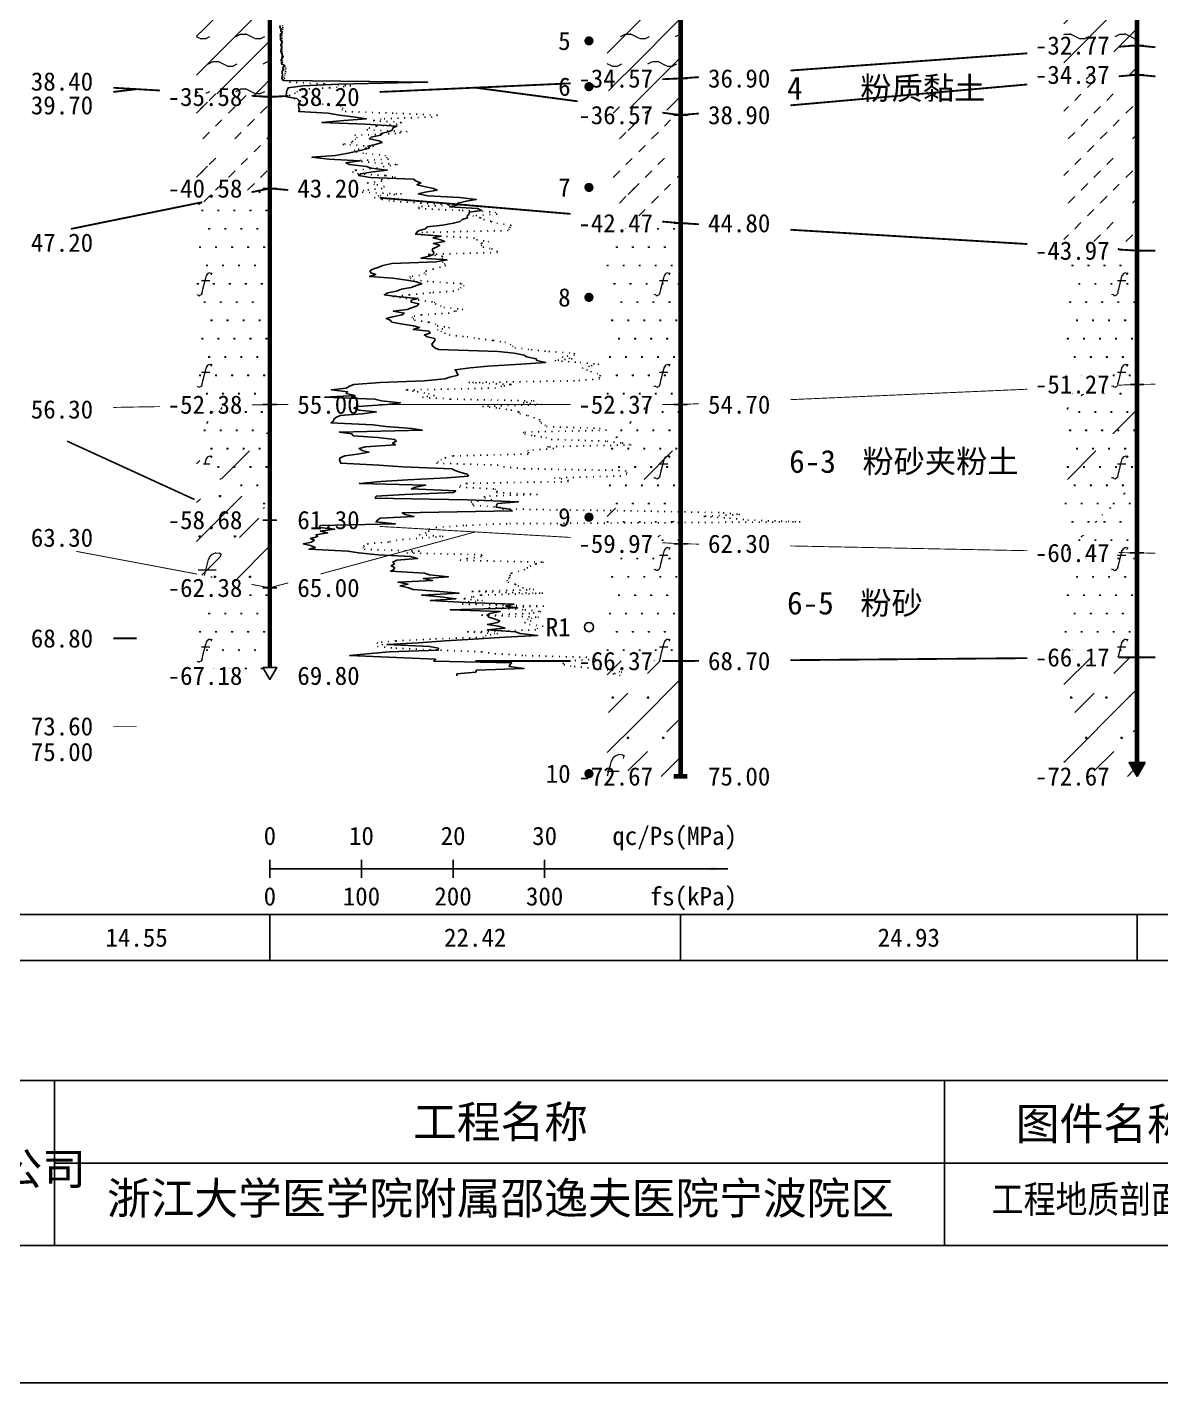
# Model space of a CAD drawing. Extents: x -37 to 3540, y -1485 to 297.
# Drawn here: x 335.5 to 459.3, y -594 to -446 of the extents above; entities that cross this region are included whole.
import ezdxf
from ezdxf.enums import TextEntityAlignment as Align

# ---------------------------------------------------------------- set-up
doc = ezdxf.new("R2010")
doc.units = 0
doc.linetypes.add('DOT', pattern=[6.35, 0, -6.35])
doc.layers.get('0').update_dxf_attribs({"linetype": 'CONTINUOUS'})
for name, color, linetype in [('CURVE', 200, 'CONTINUOUS'), ('FRAME', 7, 'CONTINUOUS'), ('HOLE', 41, 'CONTINUOUS'), ('RULER', 7, 'CONTINUOUS'), ('SAMPLE', 1, 'CONTINUOUS'), ('STRATUM', 241, 'CONTINUOUS')]:
    doc.layers.add(name, color=color, linetype=linetype)
doc.layers.add('HATCH', color=7, linetype='CONTINUOUS', lineweight=13)
doc.styles.add('ST', font='')
doc.styles.get('ST').set_extended_font_data('SimSun')
pattern_1 = [(45, (134.838, -594), (-2.12132, 2.12132), [10, 0]), (26.565, (135.912, -594.2536), (5.999823, 5.999812), [0.567, -12.849]), (0, (135.345, -594.2536), (0, 6), [0.567, -5.433]), (26.565, (133.2567, -594), (5.999823, 5.999812), [0.567, -12.849]), (0, (133.764, -593.7464), (0, 6), [0.567, -5.433]), (153.435, (135.345, -594.2536), (-5.999818, -5e-06), [1.134, -12.2826]), (26.565, (138.912, -591.2536), (5.999823, 5.999812), [0.567, -12.849]), (0, (138.345, -591.2536), (0, 6), [0.567, -5.433]), (26.565, (136.2567, -591), (5.999823, 5.999812), [0.567, -12.849]), (0, (136.764, -590.7464), (0, 6), [0.567, -5.433]), (153.435, (138.345, -591.2536), (-5.999818, -5e-06), [1.134, -12.2826])]
pattern_2 = [(45, (134.838, -594), (-6e-07, 6.99998), [0.9473, -8.9522]), (45, (136.238, -592.6), (-6e-07, 6.99998), [0.9869, -8.9126]), (45, (137.638, -591.2), (-6e-07, 6.99998), [1.06018, -8.83931]), (45, (139.038, -589.8), (-6e-07, 6.99998), [0.94918, -8.95032]), (45, (140.438, -588.4), (-6e-07, 6.99998), [1.0365, -8.863]), (45, (138.338, -594), (-6e-07, 6.99998), [1.01335, -8.88615]), (45, (139.738, -592.6), (-6e-07, 6.99998), [1.07896, -12.12037]), (45, (141.138, -591.2), (-6e-07, 6.99998), [0.99882, -8.90067]), (45, (135.538, -589.8), (-4e-07, 6.99998), [1.05533, -8.84416]), (45, (136.938, -588.4), (-4e-07, 6.99998), [1.0365, -8.863])]
pattern_3 = [(82.875, (134.0034, -595.206), (0.0003693, 10.0001764), [0.0893, -80.5337]), (143.13, (134.1044, -595.2818), (-29.999964, 20.000054), [0.12627, -49.87373]), (172.875, (134.2816, -595.304), (-70.0002457, 9.9996603), [0.17857, -80.44443]), (206.565, (134.46, -595.2147), (-9.999705, -9.999687), [0.19954, -22.16046]), (243.435, (134.5493, -595.0363), (9e-06, -9.999696), [0.19954, -22.16146]), (255.964, (134.6386, -594.679), (-0.0002, -9.999501), [0.36813, -40.86287]), (255.964, (134.9486, -593.439), (-0.0002, -9.999501), [1.27838, -39.95262]), (255.964, (135.017, -593.165), (-0.0002, -9.999501), [0.28235, -40.94865]), (216.87, (135.2073, -592.9108), (-9.999982, -10.000018), [0.12627, -49.87373]), (243.435, (135.1063, -592.9865), (9e-06, -9.999696), [0.19954, -22.16146]), (206.565, (135.386, -592.8215), (-9.999705, -9.999687), [0.19954, -22.16046]), (172.875, (135.563, -592.8437), (-70.0002457, 9.9996603), [0.17857, -80.44443]), (143.13, (135.664, -592.9194), (-29.999964, 20.000054), [0.12627, -49.87373]), (82.875, (135.6529, -593.008), (0.0003693, 10.0001764), [0.0893, -80.5337]), (0, (134.508, -593.66), (0, 10), [0.89286, -9.10714]), (0, (134.863, -594), (1, 2), [0, -1.75]), (0, (134.838, -593.975), (1, 2), [0, -1.75]), (0, (134.838, -594), (1, 2), [0, -1.75]), (0, (134.813, -594), (1, 2), [0, -1.75]), (0, (134.838, -594.025), (1, 2), [0, -1.75])]
pattern_4 = [(45, (134.838, -594), (-2e-06, 15.39996), [4.3383, -17.4406]), (45, (141.026, -587.777), (-2e-06, 15.39996), [4.3861, -17.3928]), (45, (145.986, -582.819), (-2e-06, 15.39996), [3.98994, -17.78894]), (26.565, (134.838, -586.3), (15.4, 15.4), [0.2123, -34.22315]), (36.8699, (136.378, -584.76), (15.4, 15.4), [0.43504, -76.56496]), (315, (142.538, -578.653), (15.39996, 3e-06), [0.0727, -21.7062]), (26.565, (142.538, -594), (15.4, 15.4), [0.31845, -34.117]), (26.565, (144.078, -592.46), (15.4, 15.4), [0.2316, -34.2038]), (90, (144.848, -591.69), (-15.4, -1e-06), [0.0633, -15.3367]), (26.565, (145.618, -590.92), (15.4, 15.4), [0.2002, -68.6707]), (36.8699, (147.158, -589.38), (15.4, 15.4), [0.2435, -76.7565]), (45, (148.698, -587.84), (-5e-07, 15.39996), [0.24005, -21.53884]), (315, (150.049, -586.195), (15.39996, 3e-06), [0.0727, -21.7062]), (36.8699, (137.918, -583.22), (15.4, 15.4), [0.2249, -76.7751]), (53.1301, (139.458, -581.68), (30.8, 46.2), [0.29564, -76.70436]), (53.1301, (140.998, -580.14), (30.8, 46.2), [0.27774, -76.72226])]
pattern_5 = [(45, (134.838, -594), (-4.24264, 4.24264), [10, 0]), (45, (135.899, -597.182), (-2.12132, 6.36396), [3, -3])]
pattern_6 = [(82.875, (133.0018, -596.6533), (0.000812, 22.000388), [0.1964, -177.1742]), (143.13, (133.224, -596.82), (-65.99992, 44.00012), [0.2778, -109.7222]), (172.875, (133.614, -596.8687), (-154.00054, 21.999253), [0.3929, -176.9777]), (206.565, (134.007, -596.672), (-21.99935, -21.9993), [0.439, -48.753]), (243.435, (134.203, -596.28), (2e-05, -21.99933), [0.439, -48.7552]), (255.964, (134.399, -595.494), (-0.00044, -21.9989), [0.8099, -89.8983]), (255.964, (135.0813, -592.7656), (-0.00044, -21.9989), [2.8124, -87.8958]), (255.964, (135.232, -592.163), (-0.00044, -21.9989), [0.6212, -90.087]), (216.87, (135.6506, -591.6037), (-21.99996, -22.00004), [0.2778, -109.7222]), (243.435, (135.428, -591.77), (2e-05, -21.99933), [0.439, -48.7552]), (206.565, (136.043, -591.407), (-21.99935, -21.9993), [0.439, -48.753]), (172.875, (136.433, -591.456), (-154.00054, 21.999253), [0.3929, -176.9777]), (143.13, (136.6553, -591.6228), (-65.99992, 44.00012), [0.2778, -109.7222]), (82.875, (136.631, -591.8177), (0.000812, 22.000388), [0.1964, -177.1742]), (0, (134.113, -593.252), (0, 22), [1.9643, -20.0357]), (0, (134.893, -594), (2.2, 4.4), [0, -3.85]), (0, (134.838, -593.945), (2.2, 4.4), [0, -3.85]), (0, (134.838, -594), (2.2, 4.4), [0, -3.85]), (0, (134.783, -594), (2.2, 4.4), [0, -3.85]), (0, (134.838, -594.055), (2.2, 4.4), [0, -3.85])]

# ---------------------------------------------------------------- blocks, each defined once
blk = doc.blocks.new('图签_A3长')
for p, q in [((0, 18), (-380, 18)), ((-320, 0), (-320, 18)), ((-222.82, 0), (-222.82, 18)), ((-320, 9), (0, 9)), ((-380, 0), (0, 0))]:
    blk.add_line(p, q)
at = {"style": 'ST'}
for s, p in [('工程名称', (-271.3, 13.5)), ('图件名称', (-205.49, 13.3))]:
    blk.add_text(s, height=3.5, dxfattribs=at).set_placement(p, align=Align.MIDDLE_CENTER)
for tag, p in [('01＿单位名称', (-349.98, 8.36)), ('02＿工程名称', (-271.3, 5.16)), ('04＿工程编号', (-176.51, 4.65)), ('05＿日期', (-35.59, 4.65)), ('06＿图号', (-11.16, 4.91))]:
    blk.add_attdef(tag, text='', height=3.5, dxfattribs=at).set_placement(p, align=Align.MIDDLE_CENTER)
at = {"style": 'ST', "width": 0.85}
blk.add_attdef('03＿图件名称', text='', height=3, dxfattribs=at).set_placement((-205.49, 5.05), align=Align.MIDDLE_CENTER)
blk = doc.blocks.new('Trigon')
blk.add_hatch(color=256).paths.add_polyline_path([(-0.87, 1.5), (0, 0), (0.87, 1.5)])
blk.add_lwpolyline([(0, 0), (0.87, 1.5), (-0.87, 1.5)], close=True)
blk = doc.blocks.new('Arrow')
for points in [[(-3.984779, 0.348623), (0, 0), (-3.189535, 0)], [(-3.189535, 0), (0, 0), (-3.984779, -0.348623)]]:
    blk.add_solid(points)
blk = doc.blocks.new('SampleSoilUndisturbed')
at = {"const_width": 0.5}
blk.add_lwpolyline([(-0.25, 0, 1), (0.25, 0, 1)], format="xyb", close=True, dxfattribs=at)
blk = doc.blocks.new('SampleSoilDisturbed')
blk.add_circle((0, 0), 0.5)

msp = doc.modelspace()

# ---------------------------------------------------------------- hatches: boundary and pattern name
at = {"layer": 'HATCH'}
h = msp.add_hatch(dxfattribs=at)
h.set_pattern_fill('YNNT', color=251, style=0)
h.set_pattern_definition(pattern_1)
h.paths.add_polyline_path([(456.66, -442.19), (448.66, -442.38), (448.66, -448.57), (456.66, -447.99)])
h.paths.add_polyline_path([(444.59, -449.48), (454.15, -449.48), (454.15, -446.54), (444.59, -446.54)], flags=9)
h.paths.add_polyline_path([(444.59, -443.68), (454.15, -443.68), (454.15, -440.74), (444.59, -440.74)], flags=9)
h = msp.add_hatch(dxfattribs=at)
h.set_pattern_fill('YNNT', color=251, style=0)
h.set_pattern_definition(pattern_1)
h.paths.add_polyline_path([(361.97, -444.4), (353.97, -442.18), (353.97, -453.14), (361.97, -453.6)])
h.paths.add_polyline_path([(349.9, -455.09), (359.46, -455.09), (359.46, -452.16), (349.9, -452.16)], flags=9)
h.paths.add_polyline_path([(349.9, -445.89), (359.46, -445.89), (359.46, -442.96), (349.9, -442.96)], flags=9)
h = msp.add_hatch(dxfattribs=at)
h.set_pattern_fill('YNNT', color=251, style=0)
h.set_pattern_definition(pattern_1)
h.paths.add_polyline_path([(406.81, -443.39), (398.81, -443.57), (398.81, -451.95), (406.81, -451.59)])
h.paths.add_polyline_path([(394.74, -453.08), (404.29, -453.08), (404.29, -450.15), (394.74, -450.15)], flags=9)
h.paths.add_polyline_path([(394.74, -444.88), (404.29, -444.88), (404.29, -441.95), (394.74, -441.95)], flags=9)
h = msp.add_hatch(dxfattribs=at)
h.set_pattern_fill('FZNT', color=32, style=0)
h.set_pattern_definition(pattern_5)
h.paths.add_polyline_path([(456.66, -447.99), (448.66, -448.57), (448.66, -451.89), (456.66, -451.19)])
h.paths.add_polyline_path([(444.59, -452.68), (454.15, -452.68), (454.15, -449.74), (444.59, -449.74)], flags=9)
h.paths.add_polyline_path([(444.59, -449.48), (454.15, -449.48), (454.15, -446.54), (444.59, -446.54)], flags=9)
h = msp.add_hatch(dxfattribs=at)
h.set_pattern_fill('NZFT', color=52, style=0)
h.set_pattern_definition(pattern_2)
h.paths.add_polyline_path([(456.66, -451.19), (448.66, -451.89), (448.66, -469.91), (456.66, -470.39)])
h.paths.add_polyline_path([(444.59, -471.88), (454.15, -471.88), (454.15, -468.94), (444.59, -468.94)], flags=9)
h.paths.add_polyline_path([(444.59, -452.68), (454.15, -452.68), (454.15, -449.74), (444.59, -449.74)], flags=9)
h = msp.add_hatch(dxfattribs=at)
h.set_pattern_fill('FZNT', color=32, style=0)
h.set_pattern_definition(pattern_5)
h.paths.add_polyline_path([(406.81, -451.59), (398.81, -451.95), (398.81, -454.52), (406.81, -455.59)])
h.paths.add_polyline_path([(394.74, -457.08), (404.29, -457.08), (404.29, -454.15), (394.74, -454.15)], flags=9)
h.paths.add_polyline_path([(394.74, -453.08), (404.29, -453.08), (404.29, -450.15), (394.74, -450.15)], flags=9)
h = msp.add_hatch(dxfattribs=at)
h.set_pattern_fill('NZFT', color=52, style=0)
h.set_pattern_definition(pattern_2)
h.paths.add_polyline_path([(361.97, -453.6), (353.97, -453.14), (353.97, -465.23), (361.97, -463.6)])
h.paths.add_polyline_path([(349.9, -465.09), (359.46, -465.09), (359.46, -462.16), (349.9, -462.16)], flags=9)
h.paths.add_polyline_path([(349.9, -455.09), (359.46, -455.09), (359.46, -452.16), (349.9, -452.16)], flags=9)
h = msp.add_hatch(dxfattribs=at)
h.set_pattern_fill('NZFT', color=52, style=0)
h.set_pattern_definition(pattern_2)
h.paths.add_polyline_path([(406.81, -455.59), (398.81, -454.52), (398.81, -466.72), (406.81, -467.39)])
h.paths.add_polyline_path([(394.74, -468.88), (404.29, -468.88), (404.29, -465.98), (394.74, -465.98)], flags=9)
h.paths.add_polyline_path([(394.74, -457.08), (404.29, -457.08), (404.29, -454.15), (394.74, -454.15)], flags=9)
h = msp.add_hatch(dxfattribs=at)
h.set_pattern_fill('FS', color=142, style=0)
h.set_pattern_definition(pattern_3)
h.paths.add_polyline_path([(361.97, -463.6), (353.97, -465.23), (353.97, -487.34), (361.97, -487.2)])
h.paths.add_polyline_path([(349.9, -488.69), (359.46, -488.69), (359.46, -485.76), (349.9, -485.76)], flags=9)
h.paths.add_polyline_path([(349.9, -465.09), (359.46, -465.09), (359.46, -462.16), (349.9, -462.16)], flags=9)
h = msp.add_hatch(dxfattribs=at)
h.set_pattern_fill('FS', color=142, style=0)
h.set_pattern_definition(pattern_3)
h.paths.add_polyline_path([(406.81, -467.39), (398.81, -466.72), (398.81, -487.19), (406.81, -487.19)])
h.paths.add_polyline_path([(394.74, -488.68), (404.29, -488.68), (404.29, -485.75), (394.74, -485.75)], flags=9)
h.paths.add_polyline_path([(394.74, -468.88), (404.29, -468.88), (404.29, -465.98), (394.74, -465.98)], flags=9)
h = msp.add_hatch(dxfattribs=at)
h.set_pattern_fill('FS', color=142, style=0)
h.set_pattern_definition(pattern_3)
h.paths.add_polyline_path([(456.66, -470.39), (448.66, -469.91), (448.66, -485.34), (456.66, -484.99)])
h.paths.add_polyline_path([(444.6, -486.47), (454.15, -486.47), (454.15, -483.56), (444.6, -483.56)], flags=9)
h.paths.add_polyline_path([(444.59, -471.88), (454.15, -471.88), (454.15, -468.94), (444.59, -468.94)], flags=9)
h = msp.add_hatch(dxfattribs=at)
h.set_pattern_fill('FS', color=142, style=0)
h.set_pattern_definition(pattern_3)
h.paths.add_polyline_path([(456.66, -484.99), (448.66, -485.34), (448.66, -503.23), (456.66, -503.39)])
h.paths.add_polyline_path([(444.59, -504.88), (454.15, -504.88), (454.15, -501.94), (444.59, -501.94)], flags=9)
h.paths.add_polyline_path([(444.6, -486.47), (454.15, -486.47), (454.15, -483.56), (444.6, -483.56)], flags=9)
h = msp.add_hatch(dxfattribs=at)
h.set_pattern_fill('SZFT', color=142, scale=2.2, style=0)
h.set_pattern_definition(pattern_4)
h.paths.add_polyline_path([(456.66, -484.99), (448.66, -485.34), (448.66, -503.23), (456.66, -503.39)])
h.paths.add_polyline_path([(444.59, -504.88), (454.15, -504.88), (454.15, -501.94), (444.59, -501.94)], flags=9)
h.paths.add_polyline_path([(444.6, -486.47), (454.15, -486.47), (454.15, -483.56), (444.6, -483.56)], flags=9)
h = msp.add_hatch(dxfattribs=at)
h.set_pattern_fill('FS', color=142, style=0)
h.set_pattern_definition(pattern_3)
h.paths.add_polyline_path([(361.97, -487.2), (353.97, -487.34), (353.97, -493.02), (354.69, -493.63), (361.97, -499.8)])
h.paths.add_polyline_path([(349.9, -488.69), (359.46, -488.69), (359.46, -485.76), (349.9, -485.76)], flags=9)
h = msp.add_hatch(dxfattribs=at)
h.set_pattern_fill('SZFT', color=142, scale=2.2, style=0)
h.set_pattern_definition(pattern_4)
h.paths.add_polyline_path([(361.97, -487.2), (353.97, -487.34), (353.97, -493.02), (354.69, -493.63), (361.97, -499.8)])
h.paths.add_polyline_path([(349.9, -488.69), (359.46, -488.69), (359.46, -485.76), (349.9, -485.76)], flags=9)
h = msp.add_hatch(dxfattribs=at)
h.set_pattern_fill('FS', color=142, style=0)
h.set_pattern_definition(pattern_3)
h.paths.add_polyline_path([(406.81, -487.19), (398.81, -487.19), (398.81, -501.93), (406.81, -502.39)])
h.paths.add_polyline_path([(394.74, -503.88), (404.29, -503.88), (404.29, -500.95), (394.74, -500.95)], flags=9)
h.paths.add_polyline_path([(394.74, -488.68), (404.29, -488.68), (404.29, -485.75), (394.74, -485.75)], flags=9)
h = msp.add_hatch(dxfattribs=at)
h.set_pattern_fill('SZFT', color=142, scale=2.2, style=0)
h.set_pattern_definition(pattern_4)
h.paths.add_polyline_path([(406.81, -487.19), (398.81, -487.19), (398.81, -501.93), (406.81, -502.39)])
h.paths.add_polyline_path([(394.74, -503.88), (404.29, -503.88), (404.29, -500.95), (394.74, -500.95)], flags=9)
h.paths.add_polyline_path([(394.74, -488.68), (404.29, -488.68), (404.29, -485.75), (394.74, -485.75)], flags=9)
h = msp.add_hatch(dxfattribs=at)
h.set_pattern_fill('FZNT', color=32, style=0)
h.set_pattern_definition(pattern_5)
h.paths.add_polyline_path([(361.97, -499.8), (354.69, -493.63), (353.97, -493.02), (353.97, -505.7), (361.97, -507.2)])
h.paths.add_polyline_path([(349.9, -508.69), (359.46, -508.69), (359.46, -505.76), (349.9, -505.76)], flags=9)
h.paths.add_polyline_path([(349.9, -501.29), (359.46, -501.29), (359.46, -498.36), (349.9, -498.36)], flags=9)
h = msp.add_hatch(dxfattribs=at)
h.set_pattern_fill('FS', color=32, scale=2.2, style=0)
h.set_pattern_definition(pattern_6)
h.paths.add_polyline_path([(361.97, -499.8), (354.69, -493.63), (353.97, -493.02), (353.97, -505.7), (361.97, -507.2)])
h.paths.add_polyline_path([(349.9, -508.69), (359.46, -508.69), (359.46, -505.76), (349.9, -505.76)], flags=9)
h.paths.add_polyline_path([(349.9, -501.29), (359.46, -501.29), (359.46, -498.36), (349.9, -498.36)], flags=9)
h = msp.add_hatch(dxfattribs=at)
h.set_pattern_fill('FS', color=142, style=0)
h.set_pattern_definition(pattern_3)
h.paths.add_polyline_path([(406.81, -502.39), (398.81, -501.93), (398.81, -515.19), (406.81, -515.19)])
h.paths.add_polyline_path([(394.74, -516.68), (404.29, -516.68), (404.29, -513.75), (394.74, -513.75)], flags=9)
h.paths.add_polyline_path([(394.74, -503.88), (404.29, -503.88), (404.29, -500.95), (394.74, -500.95)], flags=9)
h = msp.add_hatch(dxfattribs=at)
h.set_pattern_fill('FS', color=142, style=0)
h.set_pattern_definition(pattern_3)
h.paths.add_polyline_path([(456.66, -503.39), (448.66, -503.23), (448.66, -514.85), (456.66, -514.79)])
h.paths.add_polyline_path([(444.59, -516.28), (454.15, -516.28), (454.15, -513.34), (444.59, -513.34)], flags=9)
h.paths.add_polyline_path([(444.59, -504.88), (454.15, -504.88), (454.15, -501.94), (444.59, -501.94)], flags=9)
h = msp.add_hatch(dxfattribs=at)
h.set_pattern_fill('FS', color=142, style=0)
h.set_pattern_definition(pattern_3)
h.paths.add_polyline_path([(361.97, -507.2), (353.97, -505.7), (353.97, -517.2), (361.97, -517.2), (361.22, -515.9), (361.97, -515.9)])
h.paths.add_polyline_path([(349.9, -518.29), (359.46, -518.29), (359.46, -515.36), (349.9, -515.36)], flags=9)
h.paths.add_polyline_path([(349.9, -508.69), (359.46, -508.69), (359.46, -505.76), (349.9, -505.76)], flags=9)
h = msp.add_hatch(dxfattribs=at)
h.set_pattern_fill('FZNT', color=32, style=0)
h.set_pattern_definition(pattern_5)
h.paths.add_polyline_path([(456.66, -514.79), (448.66, -514.85), (448.66, -527.79), (456.66, -527.79), (455.8, -526.29), (456.66, -526.29)])
h.paths.add_polyline_path([(444.59, -529.28), (454.15, -529.28), (454.15, -526.34), (444.59, -526.34)], flags=9)
h.paths.add_polyline_path([(444.59, -516.28), (454.15, -516.28), (454.15, -513.34), (444.59, -513.34)], flags=9)
h = msp.add_hatch(dxfattribs=at)
h.set_pattern_fill('FS', color=32, scale=2.2, style=0)
h.set_pattern_definition(pattern_6)
h.paths.add_polyline_path([(456.66, -514.79), (448.66, -514.85), (448.66, -527.79), (456.66, -527.79), (455.8, -526.29), (456.66, -526.29)])
h.paths.add_polyline_path([(444.59, -529.28), (454.15, -529.28), (454.15, -526.34), (444.59, -526.34)], flags=9)
h.paths.add_polyline_path([(444.59, -516.28), (454.15, -516.28), (454.15, -513.34), (444.59, -513.34)], flags=9)
h = msp.add_hatch(dxfattribs=at)
h.set_pattern_fill('FZNT', color=32, style=0)
h.set_pattern_definition(pattern_5)
h.paths.add_polyline_path([(406.81, -515.19), (398.81, -515.19), (398.81, -527.79), (406.81, -527.79)])
h.paths.add_polyline_path([(394.74, -529.28), (404.29, -529.28), (404.29, -526.35), (394.74, -526.35)], flags=9)
h.paths.add_polyline_path([(394.74, -516.68), (404.29, -516.68), (404.29, -513.75), (394.74, -513.75)], flags=9)
h = msp.add_hatch(dxfattribs=at)
h.set_pattern_fill('FS', color=32, scale=2.2, style=0)
h.set_pattern_definition(pattern_6)
h.paths.add_polyline_path([(406.81, -515.19), (398.81, -515.19), (398.81, -527.79), (406.81, -527.79)])
h.paths.add_polyline_path([(394.74, -529.28), (404.29, -529.28), (404.29, -526.35), (394.74, -526.35)], flags=9)
h.paths.add_polyline_path([(394.74, -516.68), (404.29, -516.68), (404.29, -513.75), (394.74, -513.75)], flags=9)

# ---------------------------------------------------------------- linework, layer by layer
at = {"layer": 'CURVE', "color": 30, "linetype": 'Continuous'}
msp.add_lwpolyline([(363.08, -445.8), (363.07, -446), (363.19, -446.2), (363.15, -446.4), (363.3, -446.6), (363.11, -446.8), (363.14, -447), (363.12, -447.2), (363.14, -447.4), (363.34, -447.6), (363.2, -447.8), (363.16, -448), (363.29, -448.2), (363.22, -448.4), (363.16, -448.6), (363.24, -448.8), (363.32, -449), (363.43, -449.2), (363.28, -449.4), (363.22, -449.6), (363.25, -449.8), (363.25, -450), (363.64, -450.2), (363.36, -450.4), (363.46, -450.6), (363.31, -450.8), (363.32, -451), (363.34, -451.2), (363.32, -451.4), (363.27, -451.6), (363.42, -451.8), (379.19, -452), (369.45, -452.2), (365.58, -452.4), (363.98, -452.6), (363.88, -452.8), (363.78, -453), (363.8, -453.2), (363.75, -453.4), (363.77, -453.6), (364.91, -453.8), (365.15, -454), (365.24, -454.2), (365.11, -454.4), (365.11, -454.6), (365.13, -454.8), (365.21, -455), (365.12, -455.2), (368.34, -455.4), (369.56, -455.6), (371.04, -455.8), (372.52, -456), (370.03, -456.2), (367.66, -456.4), (372.41, -456.6), (375.84, -456.8), (375.4, -457), (375.37, -457.2), (375.03, -457.4), (374.14, -457.6), (374.06, -457.8), (373.02, -458), (372.84, -458.2), (373.92, -458.4), (374.24, -458.6), (373.48, -458.8), (372.67, -459), (372.84, -459.2), (372.12, -459.4), (371.22, -459.6), (370.33, -459.8), (369.13, -460), (366.57, -460.2), (368.39, -460.4), (371.76, -460.6), (370.27, -460.8), (370.67, -461), (372.51, -461.2), (373.03, -461.4), (374.78, -461.6), (373.22, -461.8), (371.9, -462), (371.66, -462.2), (372.91, -462.4), (377.67, -462.6), (377.95, -462.8), (378.46, -463), (378.02, -463.2), (378.82, -463.4), (379.84, -463.6), (380.22, -463.8), (378.91, -464), (378.18, -464.2), (379.2, -464.4), (382.66, -464.6), (384.51, -464.8), (383.4, -465), (382.48, -465.2), (382.5, -465.4), (381.6, -465.6), (384.64, -465.8), (385.08, -466), (383.72, -466.2), (383.73, -466.4), (383.53, -466.6), (383.56, -466.8), (382.98, -467), (382.73, -467.2), (382.02, -467.4), (380.83, -467.6), (379.16, -467.8), (378.96, -468), (378.28, -468.2), (377.97, -468.4), (378.03, -468.6), (380.67, -468.8), (379.78, -469), (380.64, -469.2), (381.05, -469.4), (379.8, -469.6), (380.52, -469.8), (380.18, -470), (379.71, -470.2), (379.71, -470.4), (379.87, -470.6), (379.83, -470.8), (379.33, -471), (378.46, -471.2), (381.31, -471.4), (380.12, -471.6), (375.27, -471.8), (374.3, -472), (373.87, -472.2), (373.23, -472.4), (372.89, -472.6), (373.01, -472.8), (373.53, -473), (372.86, -473.2), (375.41, -473.4), (376.93, -473.6), (377.99, -473.8), (378.56, -474), (377.99, -474.2), (377.4, -474.4), (376.35, -474.6), (375.79, -474.8), (374.85, -475), (374.45, -475.2), (375.81, -475.4), (378.16, -475.6), (377.39, -475.8), (377.39, -476), (378.25, -476.2), (378.05, -476.4), (377.53, -476.6), (376.95, -476.8), (375.45, -477), (376.64, -477.2), (376.41, -477.4), (375.35, -477.6), (374.68, -477.8), (375.11, -478), (375.3, -478.2), (376.28, -478.4), (377.66, -478.6), (378.32, -478.8), (377.63, -479), (379.34, -479.2), (379.46, -479.4), (378.85, -479.6), (379.15, -479.8), (379.97, -480), (379.99, -480.2), (379.82, -480.4), (379.67, -480.6), (379.74, -480.8), (379.97, -481), (380.39, -481.2), (386.89, -481.4), (388.63, -481.6), (389.72, -481.8), (389.99, -482), (391.05, -482.2), (391.12, -482.4), (392.08, -482.6), (389.38, -482.8), (385.78, -483), (383.83, -483.2), (382.19, -483.4), (382.34, -483.6), (382.42, -483.8), (382.52, -484), (381.63, -484.2), (381.08, -484.4), (378.82, -484.6), (374.01, -484.8), (371.15, -485), (370.66, -485.2), (370.3, -485.4), (368.69, -485.6), (370.47, -485.8), (370.29, -486), (371.28, -486.2), (367.97, -486.4), (373.44, -486.6), (374.16, -486.8), (376.2, -487), (374.78, -487.2), (371.58, -487.4), (371.14, -487.6), (371.7, -487.8), (373.59, -488), (372.03, -488.2), (369.66, -488.4), (369.18, -488.6), (368.97, -488.8), (368.92, -489), (368.63, -489.2), (373.21, -489.4), (374.63, -489.6), (377.47, -489.8), (378.62, -490), (369.56, -490.2), (370.91, -490.4), (371.07, -490.6), (373.75, -490.8), (375.6, -491), (375.77, -491.2), (375.36, -491.4), (375.67, -491.6), (372.4, -491.8), (371.72, -492), (372.06, -492.2), (372.79, -492.4), (371.53, -492.6), (370.17, -492.8), (369.64, -493), (369.56, -493.2), (369.65, -493.4), (369.71, -493.6), (373.87, -493.8), (376.46, -494), (381.83, -494.2), (382.21, -494.4), (382.83, -494.6), (383.5, -494.8), (383.65, -495), (381.28, -495.2), (377.04, -495.4), (374.09, -495.6), (371.74, -495.8), (378.98, -496), (377.87, -496.2), (377.42, -496.4), (382.26, -496.6), (382.03, -496.8), (376.72, -497), (373.59, -497.2), (373.46, -497.4), (383.52, -497.6), (389.1, -497.8), (386.82, -498), (386.72, -498.2), (386.69, -498.4), (388.15, -498.6), (388.43, -498.8), (376.43, -499), (376.74, -499.2), (377.7, -499.4), (374, -499.6), (373.72, -499.8), (373.56, -500), (375.66, -500.2), (367.47, -500.4), (367.39, -500.6), (369.06, -500.8), (367.48, -501), (368.29, -501.2), (367, -501.4), (367.19, -501.6), (366.4, -501.8), (366.82, -502), (366.51, -502.2), (365.62, -502.4), (366.41, -502.6), (366.93, -502.8), (366.25, -503), (370.49, -503.2), (371.63, -503.4), (373.78, -503.6), (377.32, -503.8), (378.09, -504), (375.83, -504.2), (375.39, -504.4), (375.59, -504.6), (375.23, -504.8), (375.58, -505), (375.5, -505.2), (375.15, -505.4), (378.85, -505.6), (379.4, -505.8), (381.46, -506), (378.74, -506.2), (379.73, -506.4), (375.96, -506.6), (377.06, -506.8), (376.19, -507), (377.09, -507.2), (377.62, -507.4), (380.53, -507.6), (382.63, -507.8), (378.55, -508), (380.6, -508.2), (382.29, -508.4), (379.5, -508.6), (383.32, -508.8), (388.63, -509), (387.7, -509.2), (389.01, -509.4), (381.67, -509.6), (387.12, -509.8), (386, -510), (385.67, -510.2), (385.87, -510.4), (386.47, -510.6), (387.07, -510.8), (386.83, -511), (385.73, -511.2), (386.95, -511.4), (387.63, -511.6), (385.72, -511.8), (388.78, -512), (389.3, -512.2), (391.2, -512.4), (387.63, -512.6), (384.19, -512.8), (381.11, -513), (378.19, -513.2), (374.77, -513.4), (379.4, -513.6), (380.37, -513.8), (380.35, -514), (375, -514.2), (372.6, -514.4), (370.69, -514.6), (375.78, -514.8), (380.06, -515), (379.86, -515.2), (388.36, -515.4), (388.18, -515.6), (388.1, -515.8), (389.7, -516), (384.52, -516.2), (384.44, -516.4), (382.39, -516.6), (382.39, -516.8)], dxfattribs=at)
at = {"layer": 'CURVE', "color": 100, "linetype": 'DOT', "ltscale": 0.1}
msp.add_lwpolyline([(363.35, -445.8), (363.38, -446), (363.39, -446.2), (363.3, -446.4), (363.27, -446.6), (363.28, -446.8), (363.26, -447), (363.27, -447.2), (363.3, -447.4), (363.28, -447.6), (363.26, -447.8), (363.27, -448), (363.28, -448.2), (363.28, -448.4), (363.28, -448.6), (363.32, -448.8), (363.3, -449), (363.28, -449.2), (363.28, -449.4), (363.3, -449.6), (363.34, -449.8), (363.35, -450), (363.49, -450.2), (363.71, -450.4), (363.67, -450.6), (363.68, -450.8), (363.66, -451), (363.61, -451.2), (363.49, -451.4), (363.51, -451.6), (364.18, -451.8), (364.12, -452), (367.95, -452.2), (370.8, -452.4), (368.52, -452.6), (365.34, -452.8), (364.97, -453), (364.76, -453.2), (364.13, -453.4), (364.06, -453.6), (364.62, -453.8), (365.27, -454), (365.99, -454.2), (367.7, -454.4), (369.69, -454.6), (369.98, -454.8), (369.82, -455), (370.19, -455.2), (375.75, -455.4), (380.29, -455.6), (379.68, -455.8), (374.14, -456), (373.25, -456.2), (376.39, -456.4), (375.87, -456.6), (373.6, -456.8), (372.85, -457), (372.57, -457.2), (376.95, -457.4), (375.73, -457.6), (371.25, -457.8), (371.51, -458), (371.37, -458.2), (371.01, -458.4), (370.95, -458.6), (369.95, -458.8), (373.28, -459), (372.44, -459.2), (371.17, -459.4), (371.39, -459.6), (372.43, -459.8), (374.55, -460), (374.7, -460.2), (374.91, -460.4), (371.24, -460.6), (373.42, -460.8), (375.9, -461), (374.42, -461.2), (373.67, -461.4), (371.35, -461.6), (371.01, -461.8), (371.53, -462), (374.59, -462.2), (375.69, -462.4), (374.24, -462.6), (374.18, -462.8), (372.59, -463), (373.65, -463.2), (374.48, -463.4), (374.23, -463.6), (372.24, -463.8), (372.06, -464), (376.33, -464.2), (373.89, -464.4), (373.36, -464.6), (374.22, -464.8), (375.46, -465), (378.41, -465.2), (382.3, -465.4), (378.28, -465.6), (378.19, -465.8), (382.97, -466), (386.56, -466.2), (386.77, -466.4), (384.12, -466.6), (384.95, -466.8), (385.3, -467), (386.15, -467.2), (386.74, -467.4), (388.33, -467.6), (388.21, -467.8), (388.1, -468), (388, -468.2), (378.67, -468.4), (377.84, -468.6), (380.52, -468.8), (384.22, -469), (384.54, -469.2), (385.89, -469.4), (385.03, -469.6), (385.05, -469.8), (385.22, -470), (386.17, -470.2), (386.76, -470.4), (386.84, -470.6), (379.25, -470.8), (380.77, -471), (380.84, -471.2), (380.67, -471.4), (380.82, -471.6), (381, -471.8), (381.18, -472), (380.59, -472.2), (379.81, -472.4), (379.03, -472.6), (378.78, -472.8), (379.05, -473), (377.27, -473.2), (377.31, -473.4), (377.68, -473.6), (379.78, -473.8), (382.89, -474), (383.18, -474.2), (382.87, -474.4), (382.62, -474.6), (382.06, -474.8), (379.5, -475), (377.21, -475.2), (375.39, -475.4), (376.82, -475.6), (378.16, -475.8), (379.92, -476), (380.02, -476.2), (380.6, -476.4), (380.95, -476.6), (383.05, -476.8), (382.16, -477), (381.54, -477.2), (378.53, -477.4), (377.5, -477.6), (377.61, -477.8), (377.77, -478), (379.34, -478.2), (380.01, -478.4), (380.25, -478.6), (381.57, -478.8), (380.26, -479), (380.62, -479.2), (381.04, -479.4), (381.55, -479.6), (383.5, -479.8), (384.75, -480), (386.35, -480.2), (387.62, -480.4), (388.22, -480.6), (388.45, -480.8), (388.7, -481), (390.51, -481.2), (392.44, -481.4), (395.19, -481.6), (395.24, -481.8), (393.89, -482), (394.98, -482.2), (393.08, -482.4), (395.84, -482.6), (397.88, -482.8), (396.87, -483), (396.1, -483.2), (396.55, -483.4), (396.99, -483.6), (397.7, -483.8), (398.07, -484), (397.93, -484.2), (398.01, -484.4), (395.22, -484.6), (383.7, -484.8), (388.35, -485), (387.3, -485.2), (386.62, -485.4), (376.82, -485.6), (378.07, -485.8), (379.28, -486), (379.95, -486.2), (378.64, -486.4), (381.67, -486.6), (390.82, -486.8), (389.64, -487), (391.71, -487.2), (385.18, -487.4), (387.01, -487.6), (388.29, -487.8), (389.15, -488), (389.25, -488.2), (390.12, -488.4), (390.75, -488.6), (391.41, -488.8), (391.44, -489), (391.57, -489.2), (392.02, -489.4), (392.16, -489.6), (397.95, -489.8), (398.71, -490), (389.64, -490.2), (389.78, -490.4), (390.83, -490.6), (392.09, -490.8), (392.69, -491), (398.77, -491.2), (400.43, -491.4), (401.43, -491.6), (392.28, -491.8), (392.97, -492), (390.12, -492.2), (390.22, -492.4), (390.18, -492.6), (381.92, -492.8), (381.15, -493), (380.71, -493.2), (380.4, -493.4), (380.18, -493.6), (386.81, -493.8), (387.48, -494), (389.76, -494.2), (400.8, -494.4), (400.92, -494.6), (400.96, -494.8), (400.29, -495), (393.03, -495.2), (394.52, -495.4), (394.57, -495.6), (383.48, -495.8), (382.83, -496), (382.66, -496.2), (386.53, -496.4), (386.75, -496.6), (386.72, -496.8), (391.2, -497), (385.39, -497.2), (385.43, -497.4), (386.2, -497.6), (383.95, -497.8), (384.09, -498), (384.18, -498.2), (387.04, -498.4), (387.38, -498.6), (401.36, -498.8), (411.47, -499), (413.28, -499.2), (409.35, -499.4), (412.16, -499.6), (414.14, -499.8), (419.86, -500), (387.88, -500.2), (383.14, -500.4), (380.2, -500.6), (379.41, -500.8), (379.35, -501), (379.03, -501.2), (378.29, -501.4), (380.88, -501.6), (378.03, -501.8), (375.85, -502), (374.93, -502.2), (372.69, -502.4), (372.26, -502.6), (372.15, -502.8), (372.27, -503), (378.32, -503.2), (376.92, -503.4), (385.11, -503.6), (385.06, -503.8), (383.55, -504), (382.73, -504.2), (391.83, -504.4), (391.01, -504.6), (390.45, -504.8), (390.12, -505), (389.79, -505.2), (389.16, -505.4), (388.32, -505.6), (388.21, -505.8), (388.13, -506), (388.11, -506.2), (387.83, -506.4), (387.95, -506.6), (388.77, -506.8), (389.05, -507), (389.56, -507.2), (390.8, -507.4), (384.02, -507.6), (391.77, -507.8), (385, -508), (384.06, -508.2), (383.15, -508.4), (385.2, -508.6), (383.1, -508.8), (382.97, -509), (391.89, -509.2), (385.84, -509.4), (389.8, -509.6), (391.55, -509.8), (390.36, -510), (385.07, -510.2), (391.31, -510.4), (390.1, -510.6), (390.5, -510.8), (389.77, -511), (390.3, -511.2), (391.81, -511.4), (391.24, -511.6), (391.01, -511.8), (383.51, -512), (386.86, -512.2), (385.6, -512.4), (385.31, -512.6), (379.5, -512.8), (375.7, -513), (373.65, -513.2), (374.3, -513.4), (373.71, -513.6), (375.72, -513.8), (380.61, -514), (385.08, -514.2), (386.56, -514.4), (389.87, -514.6), (397.29, -514.8), (397.56, -515), (393.91, -515.2), (394, -515.4), (394.06, -515.6), (395.2, -515.8), (397.32, -516), (399.37, -516.2), (400.41, -516.4), (399.41, -516.6), (400.41, -516.8)], dxfattribs=at)
at = {"layer": 'FRAME', "linetype": 'Continuous'}
msp.add_line((-17.39, -579), (534.84, -579), dxfattribs=at)
at = {"layer": 'FRAME', "color": 245, "linetype": 'Continuous'}
for p, q in [((-37.39, -594), (678.45, -594)), ((701.72, -594), (-37.39, -594))]:
    msp.add_line(p, q, dxfattribs=at)
at = {"layer": 'HOLE', "linetype": 'Continuous', "const_width": 0.5}
for points in [[(361.97, -377.2), (361.97, -515.9)], [(406.81, -377.79), (406.81, -527.79)], [(456.66, -377.79), (456.66, -526.49)], [(406.06, -527.79), (407.56, -527.79)]]:
    msp.add_lwpolyline(points, dxfattribs=at)
at = {"layer": 'HOLE', "linetype": 'Continuous'}
for points in [[(455.91, -447.99), (457.41, -447.99)], [(455.91, -451.19), (457.41, -451.19)], [(406.06, -451.59), (407.56, -451.59)], [(361.22, -453.6), (362.72, -453.6)], [(406.06, -455.59), (407.56, -455.59)], [(361.22, -463.6), (362.72, -463.6)], [(406.06, -467.39), (407.56, -467.39)], [(455.91, -470.39), (457.41, -470.39)], [(455.91, -484.99), (457.41, -484.99)], [(361.22, -487.2), (362.72, -487.2)], [(406.06, -487.19), (407.56, -487.19)], [(361.22, -499.8), (362.72, -499.8)], [(406.06, -502.39), (407.56, -502.39)], [(455.91, -503.39), (457.41, -503.39)], [(361.22, -507.2), (362.72, -507.2)], [(455.91, -514.79), (457.41, -514.79)], [(406.06, -515.19), (407.56, -515.19)]]:
    msp.add_lwpolyline(points, dxfattribs=at)
msp.add_lwpolyline([(361.22, -515.9), (362.72, -515.9), (361.97, -517.2)], close=True, dxfattribs=at)
at = {"layer": 'RULER', "linetype": 'Continuous'}
for points in [[(361.97, -537.88), (361.97, -536.88)], [(371.97, -537.88), (371.97, -536.88)], [(381.97, -537.88), (381.97, -536.88)], [(391.97, -537.88), (391.97, -536.88)], [(361.97, -537.88), (411.97, -537.88)], [(361.97, -537.88), (361.97, -538.88)], [(371.97, -537.88), (371.97, -538.88)], [(381.97, -537.88), (381.97, -538.88)], [(391.97, -537.88), (391.97, -538.88)], [(332.87, -542.88), (361.97, -542.88), (361.97, -547.88), (332.87, -547.88)], [(361.97, -542.88), (406.81, -542.88), (406.81, -547.88), (361.97, -547.88)], [(406.81, -542.88), (456.66, -542.88), (456.66, -547.88), (406.81, -547.88)], [(456.66, -542.88), (506.16, -542.88), (506.16, -547.88), (456.66, -547.88)]]:
    msp.add_lwpolyline(points, dxfattribs=at)
at = {"layer": 'STRATUM', "linetype": 'Continuous'}
for points, const_width in [([(454.66, -448.13), (456.66, -447.99), (458.66, -448.19)], 0.2), ([(418.81, -450.73), (431.73, -449.79), (444.66, -448.85)], 0.2), ([(404.81, -451.68), (406.81, -451.59), (408.81, -451.45)], 0.2), ([(454.66, -451.36), (456.66, -451.19), (458.66, -451.37)], 0.2), ([(344.87, -452.61), (347.42, -452.76), (349.97, -452.91)], 0.2), ([(344.87, -453.07), (347.42, -452.76)], 0.2), ([(373.97, -453.07), (384.39, -452.6), (394.81, -452.13)], 0.2), ([(384.39, -452.6), (395.58, -454.09)], 0.2), ([(418.81, -454.53), (431.73, -453.39), (444.66, -452.25)], 0.2), ([(359.97, -453.49), (361.97, -453.6), (363.97, -453.51)], 0.2), ([(404.81, -455.33), (406.81, -455.59), (408.81, -455.42)], 0.2), ([(359.97, -464.01), (361.97, -463.6), (363.97, -463.77)], 0.2), ([(373.97, -464.62), (384.39, -465.5), (394.81, -466.38)], 0.2), ([(340.25, -468.02), (347.42, -466.56), (354.59, -465.1)], 0.2), ([(404.81, -467.22), (406.81, -467.39), (408.81, -467.51)], 0.2), ([(418.81, -468.11), (431.73, -468.89), (444.66, -469.67)], 0.2), ([(454.66, -470.27), (456.66, -470.39), (458.66, -470.4)], 0.2), ([(418.81, -486.66), (431.73, -486.09), (444.66, -485.52)], 0.1), ([(454.66, -485.08), (456.66, -484.99), (458.66, -484.98)], 0.1), ([(344.87, -487.51), (347.42, -487.46), (349.97, -487.42)], 0.1), ([(359.97, -487.24), (361.97, -487.2), (363.97, -487.2)], 0.1), ([(373.97, -487.2), (384.39, -487.2), (394.81, -487.2)], 0.1), ([(404.81, -487.19), (406.81, -487.19), (408.81, -487.1)], 0.1), ([(367.48, -505.7), (373.18, -504.15), (384.39, -501.1)], 0.1), ([(373.97, -500.5), (384.39, -501.1), (394.81, -501.7)], 0.1), ([(340.83, -503.22), (347.42, -504.46), (354.01, -505.7)], 0.1), ([(404.81, -502.28), (406.81, -502.39), (408.81, -502.43)], 0.1), ([(418.81, -502.63), (431.73, -502.89), (444.66, -503.15)], 0.1), ([(454.66, -503.35), (456.66, -503.39), (458.66, -503.42)], 0.1), ([(359.97, -506.83), (361.97, -507.2), (363.97, -506.66)], 0.1), ([(344.87, -512.72), (347.42, -512.72)], 0.2), ([(404.81, -515.19), (406.81, -515.19), (408.81, -515.18)], 0.2), ([(418.81, -515.1), (431.73, -514.99), (444.66, -514.88)], 0.2), ([(454.66, -514.8), (456.66, -514.79), (458.66, -514.79)], 0.2), ([(384.39, -515.19), (394.81, -515.19)], 0.2), ([(344.87, -522.32), (347.42, -522.32)], 0.1)]:
    msp.add_lwpolyline(points, dxfattribs=dict(at, const_width=const_width))
at = {"layer": 'STRATUM'}
msp.add_lwpolyline([(353.74, -497.55), (339.84, -491.18)], dxfattribs=at)

# ---------------------------------------------------------------- block references
at = {"layer": 'FRAME'}
ref = msp.add_blockref('图签_A3长', (658.45, -579), dxfattribs=at)
ref.add_attrib('01＿单位名称', '浙江南联土木工程科技有限公司', dxfattribs={"layer": '0', "height": 3.5, "style": 'ST'}).set_placement((308.47, -570.64), align=Align.MIDDLE_CENTER)
ref.add_attrib('02＿工程名称', '浙江大学医学院附属邵逸夫医院宁波院区', dxfattribs={"layer": '0', "height": 3.5, "style": 'ST'}).set_placement((387.15, -573.84), align=Align.MIDDLE_CENTER)
ref.add_attrib('03＿图件名称', '工程地质剖面图', dxfattribs={"layer": '0', "height": 3, "style": 'ST', "width": 0.85}).set_placement((452.97, -573.95), align=Align.MIDDLE_CENTER)
at = {"layer": 'HOLE'}
msp.add_blockref('Trigon', (456.66, -527.79), dxfattribs=at)
at = {"layer": 'RULER', "xscale": 0.5, "yscale": 0.5, "zscale": 0.5}
msp.add_blockref('Arrow', (411.97, -537.88), dxfattribs=at)
at = {"layer": 'SAMPLE'}
for name, p in [('SampleSoilUndisturbed', (396.81, -447.49)), ('SampleSoilUndisturbed', (396.81, -452.49)), ('SampleSoilUndisturbed', (396.81, -463.49)), ('SampleSoilUndisturbed', (396.81, -475.49)), ('SampleSoilUndisturbed', (396.81, -499.49)), ('SampleSoilDisturbed', (396.81, -511.49)), ('SampleSoilUndisturbed', (396.81, -527.49))]:
    msp.add_blockref(name, p, dxfattribs=at)

# ---------------------------------------------------------------- texts
at = {"layer": 'HOLE', "style": 'ST'}
for s, p in [('-32.77', (453.66, -447.99)), ('-34.57', (403.81, -451.59)), ('-34.37', (453.66, -451.19)), ('-35.58', (358.97, -453.6)), ('-36.57', (403.81, -455.59)), ('-40.58', (358.97, -463.6)), ('-42.47', (403.81, -467.39)), ('-43.97', (453.66, -470.39)), ('-51.27', (453.66, -484.99)), ('-52.38', (358.97, -487.2)), ('-52.37', (403.81, -487.19)), ('-58.68', (358.97, -499.8)), ('-59.97', (403.81, -502.39)), ('-60.47', (453.66, -503.39)), ('-62.38', (358.97, -507.2)), ('-66.37', (403.81, -515.19)), ('-66.17', (453.66, -514.79)), ('-67.18', (358.97, -516.8)), ('-72.67', (403.81, -527.79)), ('-72.67', (453.66, -527.79))]:
    msp.add_text(s, height=2, dxfattribs=at).set_placement(p, align=Align.MIDDLE_RIGHT)
for s, p in [('38.40', (335.87, -451.92)), ('36.90', (409.81, -451.59)), ('38.20', (364.97, -453.6)), ('39.70', (335.87, -454.52)), ('38.90', (409.81, -455.59)), ('43.20', (364.97, -463.6)), ('44.80', (409.81, -467.39)), ('47.20', (335.87, -469.52)), ('56.30', (335.87, -487.72)), ('55.00', (364.97, -487.2)), ('54.70', (409.81, -487.19)), ('61.30', (364.97, -499.8)), ('63.30', (335.87, -501.72)), ('62.30', (409.81, -502.39)), ('65.00', (364.97, -507.2)), ('68.80', (335.87, -512.72)), ('68.70', (409.81, -515.19)), ('69.80', (364.97, -516.8)), ('73.60', (335.87, -522.32)), ('75.00', (335.87, -525.12)), ('75.00', (409.81, -527.79))]:
    msp.add_text(s, height=2, dxfattribs=at).set_placement(p, align=Align.MIDDLE_LEFT)
at = {"layer": 'RULER', "style": 'ST'}
for s, p in [('0', (361.97, -535.88)), ('10', (371.97, -535.88)), ('20', (381.97, -535.88)), ('30', (391.97, -535.88))]:
    msp.add_text(s, height=2, dxfattribs=at).set_placement(p, align=Align.BOTTOM_CENTER)
msp.add_text('qc/Ps(MPa)', height=2, dxfattribs=at).set_placement((412.97, -535.88), align=Align.BOTTOM_RIGHT)
for s, p in [('0', (361.97, -539.88)), ('100', (371.97, -539.88)), ('200', (381.97, -539.88)), ('300', (391.97, -539.88))]:
    msp.add_text(s, height=2, dxfattribs=at).set_placement(p, align=Align.TOP_CENTER)
msp.add_text('fs(kPa)', height=2, dxfattribs=at).set_placement((412.97, -539.88), align=Align.TOP_RIGHT)
for s, p in [('14.55', (347.42, -545.38)), ('22.42', (384.39, -545.38)), ('24.93', (431.73, -545.38))]:
    msp.add_text(s, height=2, dxfattribs=at).set_placement(p, align=Align.MIDDLE_CENTER)
at = {"layer": 'SAMPLE', "style": 'ST'}
for s, p in [('5', (394.81, -447.49)), ('6', (394.81, -452.49)), ('7', (394.81, -463.49)), ('8', (394.81, -475.49)), ('9', (394.81, -499.49)), ('R1', (394.81, -511.49)), ('10', (394.81, -527.49))]:
    msp.add_text(s, height=2, dxfattribs=at).set_placement(p, align=Align.MIDDLE_RIGHT)
at = {"layer": 'STRATUM', "style": 'ST'}
for s, p in [('粉质黏土', (426.44, -452.66)), ('4', (418.44, -452.66)), ('6-3', (418.67, -493.4)), ('粉砂夹粉土', (426.67, -493.4)), ('6-5', (418.44, -508.86)), ('粉砂', (426.44, -508.86))]:
    msp.add_text(s, height=2.5, dxfattribs=at).set_placement(p, align=Align.MIDDLE_LEFT)

doc.saveas('drawing.dxf')
